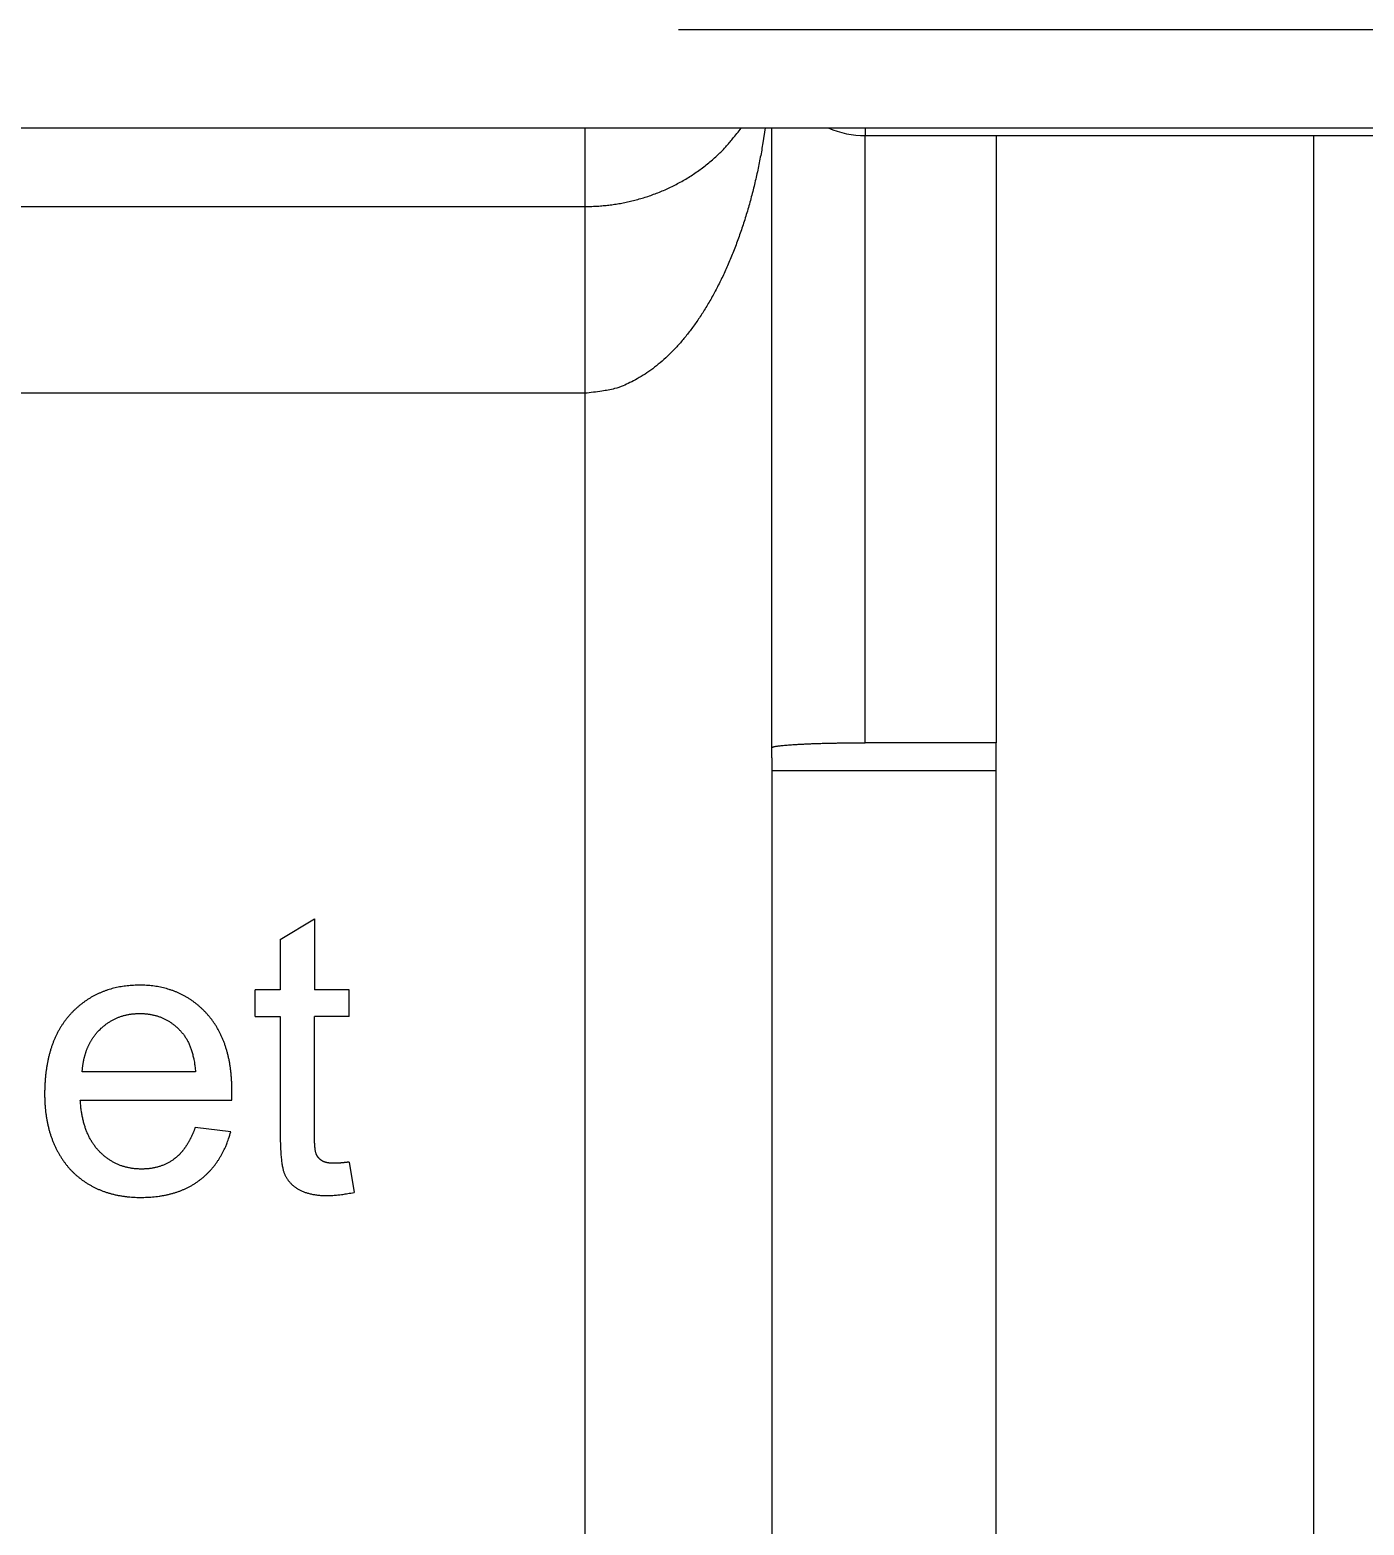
# Model space of a CAD drawing. Header units: millimetres. Extents: x 0 to 840, y -1485 to 297.
# Drawn here: x 87.341 to 88.055, y -1307.422 to -1306.622 of the extents above; entities that cross this region are included whole.
import ezdxf

# ---------------------------------------------------------------- set-up
doc = ezdxf.new("R2010")
doc.units = ezdxf.units.MM

# ---------------------------------------------------------------- blocks, each defined once
blk = doc.blocks.new('OTM30F3M_(40_60_63_80_100_125)')
at = {"linetype": 'Continuous'}
for p, q in [((22.84756, 2.8066), (15.95, 2.8066)), ((15.9, 2.71207), (15.9, 2.7541)), ((16.05, 2.7541), (16.05, 2.75)), ((16.05, 2.425), (16.05, 2.75)), ((7.1, 2.71207), (15.9, 2.71207)), ((15.9, 2.61213), (15.9, 2.71207)), ((15.9, 2.61213), (7.1, 2.61213)), ((15.9, 1.5041), (15.9, 2.61213))]:
    blk.add_line(p, q, dxfattribs=at)
for points in [[(15.95, 2.8066), (15.95, 2.8066)], [(7.09994, 2.7541), (22.90006, 2.7541)], [(16, 2.42232), (16, 2.7541)], [(16.05, 2.75), (22.95, 2.75)], [(16.12, 2.75), (16.12, 2.425)], [(16.29, 1.45), (16.29, 2.75)], [(16, 2.41696), (16, 2.42232)], [(16.12, 2.425), (16.05, 2.425)], [(16.12, 2.41), (16.12, 2.425)], [(16, 2.41696), (16, 1.58304)], [(16.12, 2.41), (16, 2.41)], [(16.12, 1.59), (16.12, 2.41)], [(15.73691, 2.31967), (15.75522, 2.33072)], [(15.75522, 2.33072), (15.75522, 2.29277)], [(15.73691, 2.31967), (15.73691, 2.29277)], [(15.73691, 2.29277), (15.72341, 2.29277)], [(15.72341, 2.27842), (15.72341, 2.29277)], [(15.77375, 2.29277), (15.75522, 2.29277)], [(15.77375, 2.27842), (15.77375, 2.29277)], [(15.72341, 2.27842), (15.73691, 2.27842)], [(15.77375, 2.27842), (15.75522, 2.27842)], [(15.6916, 2.24887), (15.63093, 2.24887)], [(15.62989, 2.23372), (15.71094, 2.23372)], [(15.71044, 2.21676), (15.6914, 2.2191)], [(15.77375, 2.20056), (15.7764, 2.18429)]]:
    blk.add_lwpolyline(points, dxfattribs=at)
for points in [[(15.99643, 2.7541), (15.99521, 2.74622, -0.006067), (15.99381, 2.73839, -0.006029), (15.99222, 2.7306, -0.006111), (15.99044, 2.72287, -0.006406), (15.98847, 2.71526, -0.006666), (15.98632, 2.70776, -0.006911), (15.98398, 2.70043, -0.007183), (15.98146, 2.69326, -0.007507), (15.97877, 2.68629, -0.007855), (15.97591, 2.67955, -0.00823), (15.97289, 2.67305, -0.008648), (15.96972, 2.66682, -0.009089), (15.9664, 2.66087, -0.009598), (15.96296, 2.65522, -0.010132), (15.9594, 2.6499, -0.01071), (15.95573, 2.6449, -0.011252), (15.95196, 2.64026, -0.012016), (15.94811, 2.63595, -0.012902), (15.94418, 2.63202, -0.013384), (15.94021, 2.62844, -0.013296), (15.93622, 2.62523, -0.015207), (15.93213, 2.62238, -0.018686), (15.92794, 2.61989, -0.015571), (15.92399, 2.61777, -0.006792), (15.9204, 2.61604, -0.021898), (15.91586, 2.61458, -0.039626), (15.90896, 2.61327, -0.021121), (15.9, 2.61213, -0.011737)], [(15.9, 2.71207), (15.90296, 2.71212, 0.007223), (15.90594, 2.71224, 0.006973), (15.90896, 2.71245, 0.006913), (15.91201, 2.71275, 0.007107), (15.91507, 2.71314, 0.007205), (15.91815, 2.71362, 0.00728), (15.92125, 2.7142, 0.007338), (15.92435, 2.71488, 0.007441), (15.92745, 2.71566, 0.00751), (15.93056, 2.71653, 0.007604), (15.93365, 2.71751, 0.007667), (15.93673, 2.71859, 0.007755), (15.93979, 2.71977, 0.007826), (15.94283, 2.72105, 0.007926), (15.94583, 2.72244, 0.00797), (15.9488, 2.72393, 0.008002), (15.95173, 2.72551, 0.008132), (15.95461, 2.7272, 0.00837), (15.95744, 2.72899, 0.008194), (15.9602, 2.73086, 0.007721), (15.96289, 2.73281, 0.008559), (15.96554, 2.73488, 0.010251), (15.96816, 2.73711, 0.007868), (15.97058, 2.73925, 0.002814), (15.97273, 2.74123, 0.011087), (15.97529, 2.74394, 0.019245), (15.97895, 2.74829, 0.009547), (15.98358, 2.7541, 0.00508)], [(16.03017, 2.7541, 0.102302), (16.05, 2.75)], [(16, 2.42232), (16.00004, 2.42244, -0.193718), (16.00019, 2.42255, -0.083431), (16.00043, 2.42267, -0.039298), (16.00078, 2.4228, -0.023455), (16.00125, 2.42292, -0.014744), (16.00184, 2.42304, -0.010202), (16.00255, 2.42317, -0.007351), (16.00339, 2.42329, -0.00568), (16.00437, 2.42342, -0.004448), (16.00547, 2.42354, -0.003643), (16.00672, 2.42366, -0.003003), (16.00811, 2.42378, -0.002562), (16.00963, 2.4239, -0.002193), (16.01129, 2.42402, -0.00193), (16.01308, 2.42413, -0.001695), (16.015, 2.42424, -0.001516), (16.01704, 2.42434, -0.001375), (16.0192, 2.42443, -0.00128), (16.02146, 2.42452, -0.001144), (16.02381, 2.4246, -0.001003), (16.02623, 2.42468, -0.001023), (16.02876, 2.42475, -0.001122), (16.03142, 2.42481, -0.000823), (16.03396, 2.42486, -0.000324), (16.03629, 2.4249, -0.001055), (16.0393, 2.42494, -0.001687), (16.04393, 2.42497, -0.000822), (16.05, 2.425, -0.000438)], [(15.71094, 2.23372), (15.71102, 2.23699, 0.003805), (15.71104, 2.23978, 0.005485), (15.711, 2.24203, 0.007731), (15.7109, 2.24404, 0.006139), (15.71076, 2.24608, 0.004558), (15.71058, 2.24814, 0.005826), (15.71035, 2.25013, 0.006679), (15.71008, 2.25208, 0.006486), (15.70976, 2.25398, 0.006487), (15.70939, 2.25585, 0.006848), (15.70898, 2.25768, 0.007145), (15.70852, 2.25947, 0.007309), (15.70801, 2.26121, 0.007505), (15.70746, 2.26292, 0.007725), (15.70687, 2.26459, 0.007939), (15.70623, 2.26622, 0.008124), (15.70554, 2.26781, 0.008307), (15.70481, 2.26935, 0.008471), (15.70403, 2.27086, 0.008631), (15.70321, 2.27233, 0.008772), (15.70234, 2.27376, 0.008879), (15.70142, 2.27515, 0.008943), (15.70046, 2.2765, 0.009059), (15.69945, 2.27781, 0.009208), (15.6984, 2.27908, 0.00909), (15.6973, 2.28031, 0.008752), (15.69617, 2.28149, 0.008492), (15.69501, 2.28263, 0.00823), (15.69382, 2.28372, 0.008275), (15.6926, 2.28476, 0.00849), (15.69136, 2.28575, 0.008625), (15.69009, 2.28669, 0.0087), (15.6888, 2.28758, 0.008773), (15.68748, 2.28842, 0.00883), (15.68613, 2.28921, 0.008864), (15.68475, 2.28996, 0.008874), (15.68335, 2.29065, 0.008863), (15.68193, 2.2913, 0.008831), (15.68047, 2.2919, 0.008776), (15.679, 2.29244, 0.008702), (15.67749, 2.29294, 0.008605), (15.67596, 2.29339, 0.008494), (15.6744, 2.29379, 0.008363), (15.67282, 2.29414, 0.008222), (15.67121, 2.29444, 0.008059), (15.66957, 2.2947, 0.007889), (15.66791, 2.2949, 0.007712), (15.66622, 2.29506, 0.007538), (15.66451, 2.29516, 0.007325), (15.66277, 2.29522, 0.007115), (15.66101, 2.29523, 0.006864), (15.65926, 2.29519, 0.006779), (15.65753, 2.2951, 0.00698), (15.65584, 2.29496, 0.007161), (15.65417, 2.29478, 0.007321), (15.65252, 2.29455, 0.007498), (15.6509, 2.29428, 0.007674), (15.64931, 2.29396, 0.007819), (15.64775, 2.29359, 0.007961), (15.6462, 2.29317, 0.00809), (15.64469, 2.29271, 0.00821), (15.6432, 2.2922, 0.008307), (15.64174, 2.29164, 0.008392), (15.6403, 2.29104, 0.008457), (15.63889, 2.29039, 0.008505), (15.6375, 2.28969, 0.008532), (15.63614, 2.28895, 0.00854), (15.63481, 2.28816, 0.008529), (15.6335, 2.28733, 0.008496), (15.63221, 2.28644, 0.008441), (15.63096, 2.28551, 0.008376), (15.62973, 2.28454, 0.008312), (15.62852, 2.28352, 0.008181), (15.62734, 2.28245, 0.007967), (15.62618, 2.28134, 0.00795), (15.62506, 2.28018, 0.008237), (15.62397, 2.27897, 0.008573), (15.62291, 2.27773, 0.009088), (15.62191, 2.27645, 0.009251), (15.62095, 2.27513, 0.00901), (15.62004, 2.27377, 0.008846), (15.61916, 2.27237, 0.008766), (15.61834, 2.27093, 0.008638), (15.61756, 2.26945, 0.008466), (15.61682, 2.26794, 0.008285), (15.61612, 2.26639, 0.008102), (15.61547, 2.2648, 0.007904), (15.61487, 2.26317, 0.007698), (15.6143, 2.2615, 0.007483), (15.61378, 2.2598, 0.007268), (15.6133, 2.25806, 0.007046), (15.61287, 2.25628, 0.006827), (15.61247, 2.25447, 0.006604), (15.61212, 2.25262, 0.006386), (15.61182, 2.25073, 0.006169), (15.61155, 2.2488, 0.005956), (15.61132, 2.24684, 0.005745), (15.61114, 2.24484, 0.005562), (15.611, 2.24281, 0.005344), (15.6109, 2.24074, 0.005045), (15.61084, 2.23863, 0.005021), (15.61082, 2.2365, 0.005544), (15.61086, 2.2344, 0.005978), (15.61094, 2.23233, 0.006242), (15.61108, 2.23029, 0.006462), (15.61126, 2.22829, 0.006558), (15.6115, 2.22633, 0.006694), (15.61178, 2.22441, 0.006852), (15.61211, 2.22252, 0.007018), (15.61249, 2.22067, 0.007158), (15.61292, 2.21886, 0.007316), (15.61339, 2.21709, 0.00746), (15.61391, 2.21536, 0.007617), (15.61448, 2.21367, 0.007756), (15.61509, 2.21201, 0.007906), (15.61575, 2.2104, 0.008038), (15.61645, 2.20882, 0.008179), (15.61719, 2.20729, 0.0083), (15.61798, 2.2058, 0.008427), (15.61881, 2.20434, 0.008533), (15.61968, 2.20293, 0.008642), (15.6206, 2.20156, 0.008731), (15.62156, 2.20024, 0.008819), (15.62255, 2.19895, 0.008886), (15.62359, 2.19771, 0.008949), (15.62466, 2.19651, 0.008993), (15.62578, 2.19536, 0.009031), (15.62693, 2.19425, 0.009053), (15.62813, 2.19318, 0.009065), (15.62936, 2.19216, 0.009063), (15.63063, 2.19118, 0.009047), (15.63193, 2.19025, 0.009019), (15.63327, 2.18936, 0.008976), (15.63464, 2.18852, 0.008924), (15.63606, 2.18773, 0.008856), (15.6375, 2.18698, 0.008781), (15.63898, 2.18628, 0.008691), (15.64049, 2.18563, 0.008597), (15.64204, 2.18502, 0.008487), (15.64362, 2.18447, 0.008378), (15.64523, 2.18396, 0.008252), (15.64687, 2.1835, 0.008131), (15.64854, 2.18309, 0.007994), (15.65025, 2.18273, 0.007863), (15.65198, 2.18242, 0.007719), (15.65374, 2.18216, 0.007584), (15.65553, 2.18195, 0.007433), (15.65735, 2.18179, 0.00729), (15.6592, 2.18168, 0.007145), (15.66108, 2.18163, 0.007019), (15.66298, 2.18163, 0.006601), (15.66487, 2.18167, 0.006094), (15.66673, 2.18176, 0.006147), (15.66855, 2.1819, 0.006451), (15.67035, 2.18208, 0.006704), (15.67211, 2.1823, 0.006944), (15.67384, 2.18257, 0.007202), (15.67554, 2.18289, 0.007457), (15.6772, 2.18326, 0.007715), (15.67883, 2.18367, 0.007971), (15.68043, 2.18413, 0.008226), (15.68199, 2.18463, 0.008472), (15.68352, 2.18519, 0.008713), (15.68501, 2.18579, 0.008945), (15.68646, 2.18644, 0.009156), (15.68789, 2.18714, 0.009345), (15.68927, 2.18789, 0.009536), (15.69062, 2.18869, 0.009733), (15.69193, 2.18953, 0.009809), (15.69321, 2.19043, 0.009774), (15.69444, 2.19137, 0.009488), (15.69564, 2.19236, 0.008913), (15.6968, 2.19338, 0.008775), (15.69792, 2.19444, 0.008953), (15.699, 2.19555, 0.00898), (15.70004, 2.19669, 0.008885), (15.70104, 2.19787, 0.008919), (15.702, 2.19909, 0.00905), (15.70292, 2.20035, 0.008713), (15.7038, 2.20164, 0.008048), (15.70464, 2.20296, 0.008767), (15.70545, 2.20435, 0.01027), (15.70622, 2.20582, 0.00763), (15.70693, 2.20722, 0.002584), (15.70755, 2.2085, 0.01051), (15.70826, 2.21024, 0.017277), (15.70923, 2.21303, 0.008069), (15.71044, 2.21676, 0.004181)], [(15.64048, 2.27159), (15.6411, 2.27218, -0.0065), (15.64172, 2.27274, -0.006603), (15.64235, 2.27328, -0.006701), (15.643, 2.27381, -0.006787), (15.64365, 2.27431, -0.006868), (15.64432, 2.27479, -0.006938), (15.64499, 2.27525, -0.007002), (15.64567, 2.27569, -0.007053), (15.64637, 2.27611, -0.007096), (15.64707, 2.27651, -0.007127), (15.64779, 2.27688, -0.007148), (15.64851, 2.27724, -0.007157), (15.64925, 2.27757, -0.007155), (15.64999, 2.27789, -0.007143), (15.65075, 2.27818, -0.007118), (15.65151, 2.27845, -0.007084), (15.65229, 2.2787, -0.007037), (15.65307, 2.27893, -0.006983), (15.65387, 2.27914, -0.006916), (15.65467, 2.27933, -0.006842), (15.65549, 2.27949, -0.006759), (15.65631, 2.27964, -0.006672), (15.65714, 2.27976, -0.006569), (15.65799, 2.27987, -0.006463), (15.65884, 2.27995, -0.006359), (15.6597, 2.28001, -0.006253), (15.66058, 2.28005, -0.006117), (15.66146, 2.28007, -0.006013), (15.66235, 2.28007, -0.005984), (15.66323, 2.28004, -0.00615), (15.6641, 2.28, -0.006371), (15.66496, 2.27993, -0.00646), (15.66581, 2.27984, -0.00656), (15.66665, 2.27973, -0.006698), (15.66748, 2.2796, -0.006826), (15.66829, 2.27945, -0.006925), (15.6691, 2.27927, -0.007023), (15.6699, 2.27908, -0.007114), (15.67068, 2.27886, -0.007197), (15.67146, 2.27862, -0.007264), (15.67222, 2.27836, -0.007323), (15.67298, 2.27807, -0.007369), (15.67372, 2.27777, -0.007403), (15.67446, 2.27744, -0.007424), (15.67518, 2.27709, -0.007432), (15.6759, 2.27672, -0.007426), (15.6766, 2.27633, -0.007407), (15.67729, 2.27592, -0.007377), (15.67797, 2.27549, -0.007332), (15.67864, 2.27503, -0.007274), (15.6793, 2.27455, -0.007208), (15.67995, 2.27405, -0.00714), (15.68059, 2.27353, -0.007038), (15.68122, 2.27299, -0.006909), (15.68184, 2.27243, -0.006844), (15.68245, 2.27184, -0.006863), (15.68305, 2.27124, -0.006568), (15.68364, 2.27061, -0.005941), (15.68421, 2.26996, -0.006516), (15.68478, 2.26929, -0.008404), (15.68533, 2.26858, -0.009486), (15.68585, 2.26785, -0.010145), (15.68636, 2.26708, -0.010108), (15.68684, 2.26628, -0.00955), (15.6873, 2.26544, -0.009094), (15.68774, 2.26457, -0.00875), (15.68816, 2.26367, -0.008482), (15.68856, 2.26273, -0.008288), (15.68893, 2.26176, -0.007693), (15.68928, 2.26075, -0.006893), (15.68961, 2.25973, -0.00729), (15.68992, 2.25865, -0.008275), (15.69022, 2.2575, -0.005949), (15.69048, 2.2564, -0.001969), (15.6907, 2.25539, -0.007977), (15.69094, 2.25403, -0.012568), (15.69124, 2.25182, -0.005673), (15.6916, 2.24887, -0.002896)], [(15.73691, 2.27842), (15.73691, 2.27639, 0), (15.73691, 2.27436, 0), (15.73691, 2.27233, 0), (15.73691, 2.27029, -0.000001), (15.73691, 2.26826, -0.000001), (15.73691, 2.26623, -0.000001), (15.73691, 2.2642, -0.000001), (15.73691, 2.26217, -0.000001), (15.73691, 2.26013, -0.000001), (15.73691, 2.2581, -0.000001), (15.73691, 2.25607, -0.000002), (15.73691, 2.25404, -0.000002), (15.73691, 2.25201, -0.000002), (15.73691, 2.24998, -0.000002), (15.73691, 2.24794, -0.000002), (15.73691, 2.24591, -0.000002), (15.73691, 2.24388, -0.000003), (15.73691, 2.24185, -0.000003), (15.73691, 2.23982, -0.000003), (15.73691, 2.23779, -0.000003), (15.73691, 2.23576, -0.000003), (15.73691, 2.23373, -0.000003), (15.73691, 2.23169, -0.000003), (15.73691, 2.22966, -0.000004), (15.73691, 2.22763, -0.000004), (15.73691, 2.2256, -0.000002), (15.73691, 2.22357, -0.000004), (15.73691, 2.22154, -0.00001), (15.73691, 2.21951, -0.000003), (15.73691, 2.21748, 0.000018), (15.73691, 2.21546, 0.000625), (15.73692, 2.21348, 0.002067), (15.73695, 2.21159, 0.002828), (15.737, 2.20979, 0.002805), (15.73707, 2.20808, 0.002958), (15.73715, 2.20645, 0.003302), (15.73726, 2.2049, 0.003676), (15.73737, 2.20344, 0.004039), (15.73751, 2.20207, 0.004514), (15.73766, 2.20078, 0.005076), (15.73783, 2.19958, 0.005792), (15.73801, 2.19847, 0.006635), (15.73821, 2.19745, 0.007731), (15.73843, 2.19651, 0.009018), (15.73866, 2.19567, 0.010864), (15.73891, 2.19491, 0.013552), (15.73917, 2.19425, 0.015034), (15.73944, 2.19364, 0.011261), (15.73974, 2.19305, 0.008874), (15.74007, 2.19246, 0.009442), (15.74042, 2.19188, 0.009754), (15.74079, 2.19132, 0.009818), (15.74118, 2.19076, 0.009892), (15.7416, 2.19022, 0.010055), (15.74205, 2.1897, 0.010138), (15.74252, 2.18918, 0.010209), (15.74302, 2.18869, 0.01022), (15.74354, 2.1882, 0.010247), (15.74409, 2.18774, 0.010204), (15.74467, 2.18729, 0.01017), (15.74527, 2.18685, 0.010067), (15.7459, 2.18643, 0.009979), (15.74656, 2.18604, 0.009824), (15.74725, 2.18566, 0.009687), (15.74797, 2.1853, 0.009487), (15.74872, 2.18496, 0.009311), (15.74949, 2.18464, 0.009076), (15.7503, 2.18434, 0.008871), (15.75114, 2.18406, 0.008614), (15.75201, 2.18381, 0.008391), (15.75291, 2.18358, 0.008118), (15.75384, 2.18337, 0.00788), (15.75481, 2.18318, 0.007612), (15.7558, 2.18302, 0.007391), (15.75683, 2.18289, 0.007099), (15.7579, 2.18278, 0.006822), (15.75899, 2.1827, 0.006628), (15.76012, 2.18265, 0.00654), (15.76129, 2.18262, 0.006087), (15.76249, 2.18262, 0.005475), (15.76372, 2.18265, 0.005834), (15.765, 2.18271, 0.006669), (15.76636, 2.18281, 0.004745), (15.76765, 2.18292, 0.001461), (15.76883, 2.18304, 0.006496), (15.77043, 2.18326, 0.010358), (15.77299, 2.18368, 0.004652), (15.7764, 2.18429, 0.002355)], [(15.75622, 2.20478), (15.75606, 2.2052, -0.022568), (15.75591, 2.20569, -0.016861), (15.75578, 2.20627, -0.012865), (15.75566, 2.20692, -0.010226), (15.75556, 2.20765, -0.008259), (15.75547, 2.20847, -0.00688), (15.75539, 2.20936, -0.0057), (15.75533, 2.21033, -0.004767), (15.75528, 2.21137, -0.004243), (15.75525, 2.2125, -0.004033), (15.75523, 2.21372, -0.003113), (15.75522, 2.215, -0.001774), (15.75522, 2.21631, -0.000873), (15.75522, 2.21764, -0.00005), (15.75522, 2.21896, 0.000218), (15.75522, 2.22028, 0.000013), (15.75522, 2.2216, -0.000056), (15.75522, 2.22293, -0.000003), (15.75522, 2.22425, 0.000014), (15.75522, 2.22557, 0.000001), (15.75522, 2.22689, -0.000004), (15.75522, 2.22821, 0), (15.75522, 2.22953, 0.000001), (15.75522, 2.23085, 0), (15.75522, 2.23218, 0), (15.75522, 2.2335, 0), (15.75522, 2.23482, 0), (15.75522, 2.23614), (15.75522, 2.23746, 0), (15.75522, 2.23878), (15.75522, 2.2401), (15.75522, 2.24142), (15.75522, 2.24275), (15.75522, 2.24407), (15.75522, 2.24539), (15.75522, 2.24671), (15.75522, 2.24803), (15.75522, 2.24935), (15.75522, 2.25067), (15.75522, 2.25199), (15.75522, 2.25332), (15.75522, 2.25464), (15.75522, 2.25596), (15.75522, 2.25728), (15.75522, 2.2586), (15.75522, 2.25992), (15.75522, 2.26124), (15.75522, 2.26257), (15.75522, 2.26389), (15.75522, 2.26521), (15.75522, 2.26652), (15.75522, 2.26785), (15.75522, 2.26921), (15.75522, 2.27049), (15.75522, 2.27165), (15.75522, 2.27314), (15.75522, 2.27542), (15.75522, 2.27842)], [(15.63093, 2.24887), (15.63098, 2.24958, -0.003554), (15.63104, 2.25028, -0.003618), (15.63111, 2.25097, -0.003685), (15.63119, 2.25166, -0.003749), (15.63128, 2.25234, -0.003815), (15.63138, 2.25301, -0.003879), (15.63149, 2.25367, -0.003945), (15.6316, 2.25433, -0.004008), (15.63173, 2.25498, -0.004073), (15.63187, 2.25562, -0.004134), (15.63202, 2.25626, -0.004197), (15.63217, 2.25689, -0.004257), (15.63234, 2.25751, -0.004318), (15.63252, 2.25812, -0.004375), (15.6327, 2.25873, -0.004432), (15.6329, 2.25933, -0.004486), (15.6331, 2.25992, -0.004539), (15.63332, 2.26051, -0.004588), (15.63354, 2.26109, -0.004638), (15.63378, 2.26166, -0.004683), (15.63402, 2.26222, -0.004725), (15.63427, 2.26278, -0.004762), (15.63454, 2.26333, -0.004802), (15.63481, 2.26387, -0.004844), (15.63509, 2.26441, -0.004862), (15.63538, 2.26493, -0.004858), (15.63569, 2.26546, -0.004923), (15.636, 2.26597, -0.005042), (15.63632, 2.26648, -0.004914), (15.63665, 2.26698, -0.004599), (15.63698, 2.26747, -0.005082), (15.63734, 2.26796, -0.006061), (15.63771, 2.26845, -0.0046), (15.63807, 2.26891, -0.001581), (15.63839, 2.26932, -0.006478), (15.63883, 2.26983, -0.011091), (15.63954, 2.2706, -0.005388), (15.64048, 2.27159, -0.002845)], [(15.68005, 2.2021), (15.67938, 2.20162, -0.007681), (15.6787, 2.20117, -0.007728), (15.67801, 2.20074, -0.007766), (15.6773, 2.20033, -0.007791), (15.67659, 2.19994, -0.007799), (15.67586, 2.19958, -0.007791), (15.67512, 2.19924, -0.007766), (15.67436, 2.19892, -0.007728), (15.6736, 2.19862, -0.007672), (15.67282, 2.19835, -0.007604), (15.67203, 2.1981, -0.00752), (15.67123, 2.19787, -0.007428), (15.67041, 2.19766, -0.007318), (15.66958, 2.19747, -0.0072), (15.66874, 2.19731, -0.007074), (15.66789, 2.19717, -0.006949), (15.66702, 2.19705, -0.006793), (15.66615, 2.19696, -0.006631), (15.66526, 2.19689, -0.006503), (15.66435, 2.19684, -0.006378), (15.66343, 2.19681, -0.006152), (15.66251, 2.1968, -0.006013), (15.66159, 2.19682, -0.006048), (15.66067, 2.19686, -0.006177), (15.65977, 2.19692, -0.00634), (15.65888, 2.197, -0.006445), (15.658, 2.19711, -0.006551), (15.65712, 2.19724, -0.00667), (15.65626, 2.19739, -0.006782), (15.65541, 2.19756, -0.006875), (15.65457, 2.19776, -0.006964), (15.65374, 2.19797, -0.007043), (15.65292, 2.19821, -0.007115), (15.65212, 2.19848, -0.007172), (15.65132, 2.19876, -0.00722), (15.65053, 2.19907, -0.007256), (15.64975, 2.1994, -0.00728), (15.64899, 2.19975, -0.007291), (15.64823, 2.20013, -0.00729), (15.64748, 2.20052, -0.007277), (15.64675, 2.20094, -0.00725), (15.64602, 2.20138, -0.007213), (15.64531, 2.20185, -0.007163), (15.64461, 2.20233, -0.007104), (15.64391, 2.20284, -0.00703), (15.64323, 2.20337, -0.006949), (15.64256, 2.20393, -0.006859), (15.6419, 2.20451, -0.006771), (15.64124, 2.2051, -0.006651), (15.6406, 2.20573, -0.006501), (15.63997, 2.20637, -0.006681), (15.63936, 2.20703, -0.007341), (15.63876, 2.20772, -0.007607), (15.63819, 2.20842, -0.007478), (15.63763, 2.20915, -0.007384), (15.63709, 2.20989, -0.007336), (15.63657, 2.21066, -0.007258), (15.63607, 2.21144, -0.007158), (15.63559, 2.21224, -0.00705), (15.63513, 2.21307, -0.006941), (15.63469, 2.21391, -0.006816), (15.63426, 2.21477, -0.006687), (15.63386, 2.21566, -0.006554), (15.63347, 2.21656, -0.00643), (15.63311, 2.21748, -0.006268), (15.63276, 2.21843, -0.006088), (15.63243, 2.21939, -0.00599), (15.63212, 2.22037, -0.00596), (15.63183, 2.22138, -0.005637), (15.63156, 2.2224, -0.005133), (15.63131, 2.22343, -0.005517), (15.63107, 2.2245, -0.006376), (15.63086, 2.22562, -0.004682), (15.63066, 2.22669, -0.00158), (15.6305, 2.22766, -0.006386), (15.63033, 2.22895, -0.010374), (15.63013, 2.231, -0.004818), (15.62989, 2.23372, -0.002493)], [(15.6914, 2.2191), (15.69119, 2.21852, -0.002524), (15.69098, 2.21794, -0.002576), (15.69076, 2.21738, -0.002629), (15.69053, 2.21682, -0.002678), (15.69031, 2.21628, -0.002731), (15.69008, 2.21574, -0.002783), (15.68984, 2.2152, -0.002838), (15.6896, 2.21468, -0.002891), (15.68936, 2.21416, -0.002948), (15.68912, 2.21366, -0.003003), (15.68887, 2.21316, -0.003061), (15.68861, 2.21266, -0.003118), (15.68836, 2.21218, -0.003177), (15.6881, 2.2117, -0.003235), (15.68783, 2.21124, -0.003296), (15.68757, 2.21078, -0.003354), (15.68729, 2.21032, -0.003416), (15.68702, 2.20988, -0.003475), (15.68674, 2.20944, -0.003537), (15.68646, 2.20901, -0.003597), (15.68617, 2.20859, -0.003659), (15.68588, 2.20818, -0.003717), (15.68559, 2.20778, -0.003782), (15.68529, 2.20738, -0.003847), (15.68499, 2.20699, -0.0039), (15.68469, 2.20661, -0.003933), (15.68438, 2.20624, -0.004027), (15.68407, 2.20587, -0.004167), (15.68375, 2.20551, -0.004108), (15.68343, 2.20516, -0.003886), (15.68311, 2.20482, -0.004341), (15.68279, 2.20449, -0.005244), (15.68244, 2.20415, -0.00404), (15.68212, 2.20384, -0.001405), (15.68183, 2.20357, -0.005766), (15.68144, 2.20323, -0.010123), (15.68084, 2.20273, -0.005036), (15.68005, 2.2021, -0.002689)], [(15.75936, 2.20118), (15.75925, 2.20124, -0.003537), (15.75915, 2.20131, -0.003575), (15.75904, 2.20138, -0.003617), (15.75894, 2.20145, -0.003657), (15.75884, 2.20152, -0.003697), (15.75873, 2.20159, -0.003734), (15.75864, 2.20167, -0.00377), (15.75854, 2.20174, -0.003804), (15.75844, 2.20182, -0.003837), (15.75835, 2.2019, -0.003867), (15.75825, 2.20197, -0.003896), (15.75816, 2.20205, -0.003921), (15.75807, 2.20214, -0.003946), (15.75798, 2.20222, -0.003967), (15.7579, 2.2023, -0.003987), (15.75781, 2.20239, -0.004004), (15.75773, 2.20247, -0.004019), (15.75765, 2.20256, -0.00403), (15.75757, 2.20265, -0.00404), (15.75749, 2.20274, -0.004047), (15.75741, 2.20283, -0.004051), (15.75733, 2.20292, -0.00405), (15.75726, 2.20301, -0.004052), (15.75719, 2.2031, -0.004055), (15.75711, 2.2032, -0.004038), (15.75704, 2.2033, -0.004005), (15.75697, 2.20339, -0.004027), (15.75691, 2.20349, -0.004094), (15.75684, 2.20359, -0.003961), (15.75678, 2.2037, -0.003682), (15.75672, 2.2038, -0.004042), (15.75665, 2.2039, -0.004783), (15.75659, 2.20401, -0.003605), (15.75654, 2.20412, -0.001238), (15.75648, 2.20421, -0.005037), (15.75642, 2.20433, -0.008525), (15.75633, 2.20453, -0.004107), (15.75622, 2.20478, -0.002162)], [(15.76566, 2.19987), (15.76545, 2.19987, -0.001959), (15.76525, 2.19987, -0.002004), (15.76505, 2.19988, -0.002056), (15.76486, 2.19988, -0.002112), (15.76466, 2.19989, -0.002169), (15.76447, 2.1999, -0.002226), (15.76428, 2.19991, -0.002286), (15.7641, 2.19992, -0.002346), (15.76391, 2.19994, -0.002409), (15.76373, 2.19995, -0.002472), (15.76355, 2.19997, -0.002539), (15.76338, 2.19999, -0.002605), (15.7632, 2.20001, -0.002675), (15.76303, 2.20003, -0.002744), (15.76286, 2.20005, -0.002817), (15.76269, 2.20008, -0.002889), (15.76253, 2.2001, -0.002966), (15.76237, 2.20013, -0.003041), (15.76221, 2.20016, -0.00312), (15.76205, 2.20019, -0.003199), (15.76189, 2.20023, -0.003281), (15.76174, 2.20026, -0.00336), (15.76159, 2.2003, -0.003447), (15.76144, 2.20034, -0.003536), (15.76129, 2.20038, -0.003615), (15.76115, 2.20042, -0.003677), (15.76101, 2.20046, -0.003797), (15.76087, 2.20051, -0.003963), (15.76073, 2.20055, -0.003941), (15.76059, 2.2006, -0.003757), (15.76046, 2.20065, -0.004235), (15.76033, 2.2007, -0.005167), (15.7602, 2.20076, -0.004015), (15.76008, 2.20081, -0.001394), (15.75997, 2.20086, -0.005797), (15.75983, 2.20093, -0.010344), (15.75963, 2.20103, -0.005212), (15.75936, 2.20118, -0.002799)], [(15.77375, 2.20056), (15.7735, 2.20053, -0.000519), (15.77326, 2.2005, -0.000529), (15.77301, 2.20046, -0.000541), (15.77277, 2.20043, -0.000552), (15.77253, 2.2004, -0.000565), (15.77229, 2.20037, -0.000577), (15.77206, 2.20034, -0.00059), (15.77183, 2.20031, -0.000603), (15.7716, 2.20029, -0.000617), (15.77137, 2.20026, -0.00063), (15.77115, 2.20023, -0.000645), (15.77092, 2.20021, -0.00066), (15.7707, 2.20019, -0.000675), (15.77049, 2.20016, -0.000691), (15.77027, 2.20014, -0.000707), (15.77006, 2.20012, -0.000724), (15.76985, 2.2001, -0.000742), (15.76964, 2.20008, -0.000759), (15.76943, 2.20006, -0.000778), (15.76923, 2.20004, -0.000797), (15.76903, 2.20003, -0.000817), (15.76883, 2.20001, -0.000836), (15.76863, 2.2, -0.000859), (15.76844, 2.19998, -0.000882), (15.76825, 2.19997, -0.000903), (15.76806, 2.19996, -0.00092), (15.76787, 2.19994, -0.000952), (15.76769, 2.19993, -0.000997), (15.7675, 2.19992, -0.000996), (15.76733, 2.19991, -0.000953), (15.76715, 2.19991, -0.00108), (15.76697, 2.1999, -0.001326), (15.7668, 2.19989, -0.001039), (15.76663, 2.19989, -0.000363), (15.76648, 2.19988, -0.001514), (15.7663, 2.19988, -0.002751), (15.76602, 2.19987, -0.001413), (15.76566, 2.19987, -0.000766)]]:
    blk.add_lwpolyline(points, format="xyb", dxfattribs=at)

msp = doc.modelspace()

# ---------------------------------------------------------------- block references
msp.add_blockref('OTM30F3M_(40_60_63_80_100_125)', (71.73811, -1309.42863))

doc.saveas('drawing.dxf')
